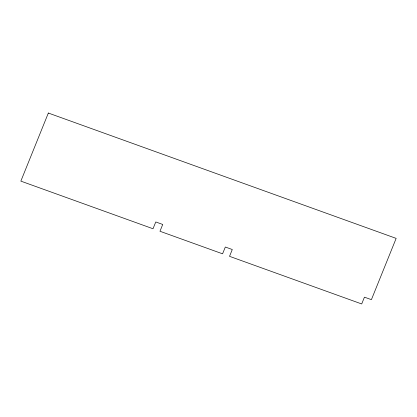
<?xml version="1.0" encoding="UTF-8"?>
<svg xmlns="http://www.w3.org/2000/svg" width="417" height="417" viewBox="0 0 417 417"><rect width="100%" height="100%" fill="white"/><g stroke="black" fill="none" stroke-linecap="round" stroke-linejoin="round"><path stroke-width="0.63" d="M48.346 113.038L20.85 181.124L153.018 228.756L155.765 221.948L162.724 224.455L159.972 231.263L222.579 253.823L225.326 247.015L232.285 249.522L229.532 256.33L361.701 303.962L364.448 297.154L371.406 299.661L396.15 238.383L48.346 113.038"/></g></svg>
